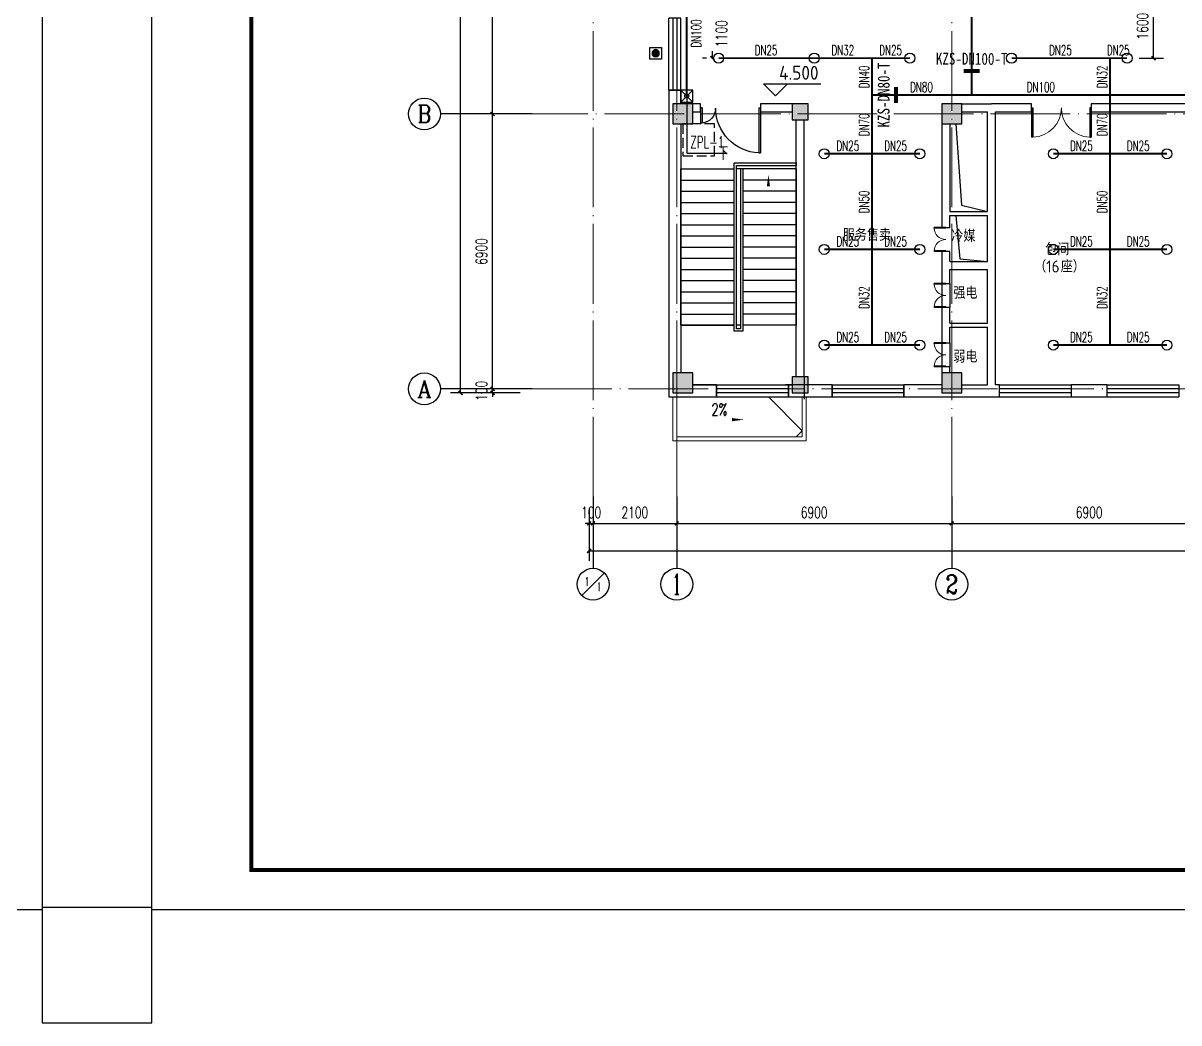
# Model space of a CAD drawing. Extents: x 1475400 to 1714963, y -629303 to -315532.
# Drawn here: x 1585059 to 1614060, y -478917 to -453828 of the extents above; entities that cross this region are included whole.
import ezdxf
from ezdxf.enums import TextEntityAlignment as Align

# ---------------------------------------------------------------- set-up
doc = ezdxf.new("R2010")
doc.units = 0
doc.header["$LTSCALE"] = 1000
doc.linetypes.add('DASH', pattern=[0.35, 0.25, -0.1])
doc.linetypes.add('DOTE', pattern=[2.42, 2, -0.2, 0.02, -0.2])
for name, color, linetype in [('A-ANNO-AXIS', 102, 'Continuous'), ('A-ANNO-DIMS', 3, 'Continuous'), ('A-ANNO-IDEN', 3, 'Continuous'), ('A-ANNO-IDEN-LEVL', 3, 'Continuous'), ('A-ANNO-TXT', 7, 'Continuous'), ('A-FLOR-STRS', 140, 'Continuous'), ('AXIS', 3, 'Continuous'), ('AXIS_TEXT', 7, 'Continuous'), ('BTTK', 7, 'Continuous'), ('COLUMN', 255, 'Continuous'), ('DOOR_FIRE', 4, 'Continuous'), ('P-ANNO-DIMS', 4, 'Continuous'), ('P-SPRN-IDEN', 4, 'Continuous'), ('P-SPRN-NAZL', 3, 'Continuous'), ('P-SPRN-PIPE', 6, 'Continuous'), ('P-SPRN-VPIP', 161, 'Continuous'), ('PUB_DIM', 3, 'Continuous'), ('PUB_HATCH', 8, 'Continuous'), ('PUB_TEXT', 7, 'Continuous'), ('PUB_TITLE', 4, 'Continuous'), ('WALL', 2, 'Continuous'), ('WINDOW', 4, 'Continuous'), ('建筑底图', 7, 'Continuous'), ('抗震支吊架', 2, 'Continuous'), ('水', 5, 'Continuous'), ('防火分区', 255, 'Continuous')]:
    doc.layers.add(name, color=color, linetype=linetype)
doc.layers.add('DOTE', color=8, linetype='DOTE', lineweight=9)
doc.layers.add('悬挑板', color=9, linetype='Continuous', lineweight=18)
doc.layers.add('定位矩形', color=6, linetype='Continuous', plot=False)
doc.styles.add('_TCH_AXIS', font='COMPLEX', dxfattribs={"bigfont": 'GBCBIG'})
doc.styles.add('_TCH_DIM', font='SIMPLEX', dxfattribs={"bigfont": 'GBCBIG'})
doc.styles.add('_TWT_PIPEDN', font='SIMPLEX', dxfattribs={"width": 0.8, "height": 2.5, "bigfont": 'HZTXT'})
doc.styles.add('_TWT_SERIAL', font='COMPLEX', dxfattribs={"width": 0.8, "height": 3, "bigfont": 'HZTXT'})
doc.styles.add('A_DIM', font='SIMPLEX', dxfattribs={"width": 0.7, "bigfont": 'HZ'})
doc.styles.add('A_DIM_T3', font='SIMPLEX', dxfattribs={"width": 0.7, "bigfont": 'HZ'})
doc.styles.add('COMPLEX', font='COMPLEX')
doc.styles.add('HZ(TK)', font='geniso.shx', dxfattribs={"width": 0.9, "bigfont": 'hztxt.shx'})
doc.styles.add('kzcad', font='', dxfattribs={"width": 0.8})
doc.styles.get("Standard").update_dxf_attribs({"font": 'geniso.shx', "bigfont": 'hztxt.shx'})
doc.styles.get('kzcad').set_extended_font_data('SimSun')
doc.dimstyles.new('_TCH_ARCH&&100', dxfattribs={"dimtxt": 280, "dimasz": 100, "dimexe": 250, "dimexo": 300, "dimgap": 135, "dimtad": 1, "dimdec": 0, "dimzin": 0, "dimdsep": 46, "dimtxsty": 'A_DIM_T3', "dimblk": 'ARCHTICK', "dimcen": 0.09, "dimclrt": 7, "dimazin": 2, "dimtfac": 1, "dimtdec": 0, "dimtix": 1, "dimtmove": 2, "dimatfit": 3, "dimfxl": 150, "dimtolj": 1, "dimtzin": 0, "dimarcsym": 0})
doc.dimstyles.new('_TWT_ARCH&&100', dxfattribs={"dimtxt": 280, "dimasz": 100, "dimexe": 250, "dimexo": 300, "dimgap": 135, "dimtad": 1, "dimdec": 0, "dimzin": 0, "dimdsep": 46, "dimtxsty": 'A_DIM_T3', "dimblk": 'ARCHTICK', "dimcen": 0.09, "dimclrt": 7, "dimazin": 2, "dimtfac": 1, "dimtdec": 0, "dimtix": 1, "dimtmove": 2, "dimatfit": 3, "dimfxl": 1, "dimtolj": 1, "dimtzin": 0, "dimarcsym": 0})

# ---------------------------------------------------------------- blocks, each defined once
blk = doc.blocks.new('vhtemplate_2019年新竖式图框_A1')
at = {"layer": 'PUB_TITLE', "color": 7}
blk.add_lwpolyline([(0, 594), (841, 594), (841, 0), (0, 0)], close=True, dxfattribs=at)
at = {"layer": 'PUB_TITLE', "const_width": 1}
blk.add_lwpolyline([(25, 10), (831, 10), (831, 584), (25, 584)], close=True, dxfattribs=at)
at = {"layer": 'BTTK', "color": 4, "style": 'HZ(TK)', "width": 0.9}
for tag, p in [('合作单位_001', (795.83, 509.44)), ('建设单位_001', (795.85, 207.44)), ('工程名称_001', (795.62, 174.44)), ('子项名称_001', (805.71, 157.94)), ('图纸名称_001', (795.45, 138.94))]:
    blk.add_attdef(tag, p, '', height=3.5, dxfattribs=at)
for tag, p in [('注册证书号', (808.5, 279)), ('注册印章号', (808.5, 271)), ('设计号', (806, 193)), ('图别', (789.75, 34)), ('图号', (822.25, 34)), ('版本号', (789.75, 26)), ('日期', (822.25, 26))]:
    blk.add_attdef(tag, text='', height=3.5, dxfattribs=at).set_placement(p, align=Align.MIDDLE)
blk = doc.blocks.new('A$C2CDD3BEF')
at = {"layer": '防火分区'}
h = blk.add_hatch(color=6, dxfattribs=at)
h.dxf.hatch_style = 1
edge = h.paths.add_edge_path()
edge.add_arc((460, 446), 282, 0, 360)
at = {"layer": '防火分区', "color": 6}
blk.add_lwpolyline([(0, 0), (900, 0), (900, 900), (0, 900)], close=True, dxfattribs=at)
blk.add_circle((460, 446), 282, dxfattribs=at)
blk = doc.blocks.new('_ArchTick')
at = {"color": 0, "linetype": 'ByBlock', "const_width": 0.4}
blk.add_lwpolyline([(-0.5, -0.5), (0.5, 0.5)], dxfattribs=at)
blk = doc.blocks.new('*D220')
at = {"layer": 'A-ANNO-AXIS', "color": 0, "lineweight": -2, "transparency": 16777216}
for p, q in [((861232, -345910), (859489, -345910)), ((859739, -380910), (859739, -345910)), ((861232, -380910), (859489, -380910))]:
    blk.add_line(p, q, dxfattribs=at)
at = {"layer": 'Defpoints', "color": 0, "transparency": 16777216}
for p in [(859739, -345910), (861532, -345910), (861532, -380910)]:
    blk.add_point(p, dxfattribs=at)
at = {"layer": 'A-ANNO-AXIS', "color": 0, "lineweight": -2, "transparency": 16777216, "xscale": 100, "yscale": 100, "zscale": 100}
for p, rotation in [((859739, -345910), 90), ((859739, -380910), 270)]:
    blk.add_blockref('_ArchTick', p, dxfattribs=dict(at, rotation=rotation))
at = {"layer": 'A-ANNO-AXIS', "color": 7, "transparency": 16777216, "insert": (859464, -363410), "char_height": 280, "attachment_point": 5, "rotation": 90, "style": 'A_DIM_T3'}
blk.add_mtext('\\A1;35000', dxfattribs=at)
blk = doc.blocks.new('*D221')
at = {"layer": 'A-ANNO-AXIS', "color": 0, "lineweight": -2, "transparency": 16777216}
for p, q in [((860539, -380810), (860539, -380710)), ((861232, -380810), (860289, -380810)), ((861232, -380910), (860289, -380910)), ((860539, -380910), (860539, -380810)), ((860539, -380910), (860539, -381010))]:
    blk.add_line(p, q, dxfattribs=at)
at = {"layer": 'Defpoints', "color": 0, "transparency": 16777216}
for p in [(860539, -380810), (861532, -380810), (861532, -380910)]:
    blk.add_point(p, dxfattribs=at)
at = {"layer": 'A-ANNO-AXIS', "color": 0, "lineweight": -2, "transparency": 16777216, "xscale": 100, "yscale": 100, "zscale": 100}
for p, rotation in [((860539, -380810), 270), ((860539, -380910), 90)]:
    blk.add_blockref('_ArchTick', p, dxfattribs=dict(at, rotation=rotation))
at = {"layer": 'A-ANNO-AXIS', "color": 7, "transparency": 16777216, "insert": (860264, -380860), "char_height": 280, "attachment_point": 5, "rotation": 90, "style": 'A_DIM_T3'}
blk.add_mtext('\\A1;100', dxfattribs=at)
blk = doc.blocks.new('*D222')
at = {"layer": 'A-ANNO-AXIS', "color": 0, "lineweight": -2, "transparency": 16777216}
for p, q in [((861232, -373910), (860289, -373910)), ((860539, -380810), (860539, -373910)), ((861232, -380810), (860289, -380810))]:
    blk.add_line(p, q, dxfattribs=at)
at = {"layer": 'Defpoints', "color": 0, "transparency": 16777216}
for p in [(860539, -373910), (861532, -373910), (861532, -380810)]:
    blk.add_point(p, dxfattribs=at)
at = {"layer": 'A-ANNO-AXIS', "color": 0, "lineweight": -2, "transparency": 16777216, "xscale": 100, "yscale": 100, "zscale": 100}
for p, rotation in [((860539, -373910), 90), ((860539, -380810), 270)]:
    blk.add_blockref('_ArchTick', p, dxfattribs=dict(at, rotation=rotation))
at = {"layer": 'A-ANNO-AXIS', "color": 7, "transparency": 16777216, "insert": (860264, -377360), "char_height": 280, "attachment_point": 5, "rotation": 90, "style": 'A_DIM_T3'}
blk.add_mtext('\\A1;6900', dxfattribs=at)
blk = doc.blocks.new('*D223')
at = {"layer": 'A-ANNO-AXIS', "color": 0, "lineweight": -2, "transparency": 16777216}
for p, q in [((861232, -367010), (860289, -367010)), ((860539, -373910), (860539, -367010)), ((861232, -373910), (860289, -373910))]:
    blk.add_line(p, q, dxfattribs=at)
at = {"layer": 'Defpoints', "color": 0, "transparency": 16777216}
for p in [(860539, -367010), (861532, -367010), (861532, -373910)]:
    blk.add_point(p, dxfattribs=at)
at = {"layer": 'A-ANNO-AXIS', "color": 0, "lineweight": -2, "transparency": 16777216, "xscale": 100, "yscale": 100, "zscale": 100}
for p, rotation in [((860539, -367010), 90), ((860539, -373910), 270)]:
    blk.add_blockref('_ArchTick', p, dxfattribs=dict(at, rotation=rotation))
at = {"layer": 'A-ANNO-AXIS', "color": 7, "transparency": 16777216, "insert": (860264, -370460), "char_height": 280, "attachment_point": 5, "rotation": 90, "style": 'A_DIM_T3'}
blk.add_mtext('\\A1;6900', dxfattribs=at)
blk = doc.blocks.new('*D236')
at = {"layer": 'A-ANNO-DIMS', "color": 0, "lineweight": -2, "transparency": 16777216}
for p, q in [((862963, -383811), (862963, -384435)), ((863063, -383811), (863063, -384435)), ((862963, -384185), (862863, -384185)), ((862963, -384185), (863063, -384185)), ((863063, -384185), (863163, -384185))]:
    blk.add_line(p, q, dxfattribs=at)
at = {"layer": 'Defpoints', "color": 0, "transparency": 16777216}
for p in [(862963, -383511), (863063, -383511), (863063, -384185)]:
    blk.add_point(p, dxfattribs=at)
at = {"layer": 'A-ANNO-DIMS', "color": 0, "lineweight": -2, "transparency": 16777216, "xscale": 100, "yscale": 100, "zscale": 100}
blk.add_blockref('_ArchTick', (862963, -384185), dxfattribs=at)
at = {"layer": 'A-ANNO-DIMS', "color": 0, "lineweight": -2, "transparency": 16777216, "xscale": 100, "yscale": 100, "zscale": 100, "rotation": 180}
blk.add_blockref('_ArchTick', (863063, -384185), dxfattribs=at)
at = {"layer": 'A-ANNO-DIMS', "color": 7, "transparency": 16777216, "insert": (863013, -383910), "char_height": 280, "attachment_point": 5, "style": 'A_DIM_T3'}
blk.add_mtext('\\A1;100', dxfattribs=at)
blk = doc.blocks.new('*D237')
at = {"layer": 'A-ANNO-DIMS', "color": 0, "lineweight": -2, "transparency": 16777216}
for p, q in [((863063, -383811), (863063, -384435)), ((865163, -383811), (865163, -384435)), ((863063, -384185), (865163, -384185))]:
    blk.add_line(p, q, dxfattribs=at)
at = {"layer": 'Defpoints', "color": 0, "transparency": 16777216}
for p in [(863063, -383511), (865163, -383511), (865163, -384185)]:
    blk.add_point(p, dxfattribs=at)
at = {"layer": 'A-ANNO-DIMS', "color": 0, "lineweight": -2, "transparency": 16777216, "xscale": 100, "yscale": 100, "zscale": 100, "rotation": 180}
blk.add_blockref('_ArchTick', (863063, -384185), dxfattribs=at)
at = {"layer": 'A-ANNO-DIMS', "color": 0, "lineweight": -2, "transparency": 16777216, "xscale": 100, "yscale": 100, "zscale": 100}
blk.add_blockref('_ArchTick', (865163, -384185), dxfattribs=at)
at = {"layer": 'A-ANNO-DIMS', "color": 7, "transparency": 16777216, "insert": (864113, -383910), "char_height": 280, "attachment_point": 5, "style": 'A_DIM_T3'}
blk.add_mtext('\\A1;2100', dxfattribs=at)
blk = doc.blocks.new('*D238')
at = {"layer": 'A-ANNO-DIMS', "color": 0, "lineweight": -2, "transparency": 16777216}
for p, q in [((865163, -383811), (865163, -384435)), ((872063, -383811), (872063, -384435)), ((865163, -384185), (872063, -384185))]:
    blk.add_line(p, q, dxfattribs=at)
at = {"layer": 'Defpoints', "color": 0, "transparency": 16777216}
for p in [(865163, -383511), (872063, -383511), (872063, -384185)]:
    blk.add_point(p, dxfattribs=at)
at = {"layer": 'A-ANNO-DIMS', "color": 0, "lineweight": -2, "transparency": 16777216, "xscale": 100, "yscale": 100, "zscale": 100, "rotation": 180}
blk.add_blockref('_ArchTick', (865163, -384185), dxfattribs=at)
at = {"layer": 'A-ANNO-DIMS', "color": 0, "lineweight": -2, "transparency": 16777216, "xscale": 100, "yscale": 100, "zscale": 100}
blk.add_blockref('_ArchTick', (872063, -384185), dxfattribs=at)
at = {"layer": 'A-ANNO-DIMS', "color": 7, "transparency": 16777216, "insert": (868613, -383910), "char_height": 280, "attachment_point": 5, "style": 'A_DIM_T3'}
blk.add_mtext('\\A1;6900', dxfattribs=at)
blk = doc.blocks.new('*D239')
at = {"layer": 'A-ANNO-DIMS', "color": 0, "lineweight": -2, "transparency": 16777216}
for p, q in [((872063, -383811), (872063, -384435)), ((878963, -383811), (878963, -384435)), ((872063, -384185), (878963, -384185))]:
    blk.add_line(p, q, dxfattribs=at)
at = {"layer": 'Defpoints', "color": 0, "transparency": 16777216}
for p in [(872063, -383511), (878963, -383511), (878963, -384185)]:
    blk.add_point(p, dxfattribs=at)
at = {"layer": 'A-ANNO-DIMS', "color": 0, "lineweight": -2, "transparency": 16777216, "xscale": 100, "yscale": 100, "zscale": 100, "rotation": 180}
blk.add_blockref('_ArchTick', (872063, -384185), dxfattribs=at)
at = {"layer": 'A-ANNO-DIMS', "color": 0, "lineweight": -2, "transparency": 16777216, "xscale": 100, "yscale": 100, "zscale": 100}
blk.add_blockref('_ArchTick', (878963, -384185), dxfattribs=at)
at = {"layer": 'A-ANNO-DIMS', "color": 7, "transparency": 16777216, "insert": (875513, -383910), "char_height": 280, "attachment_point": 5, "style": 'A_DIM_T3'}
blk.add_mtext('\\A1;6900', dxfattribs=at)
blk = doc.blocks.new('*D252')
at = {"layer": 'Defpoints', "color": 0, "transparency": 16777216}
for p in [(862963, -383511), (899763, -383511), (899763, -384876)]:
    blk.add_point(p, dxfattribs=at)
at = {"layer": 'PUB_DIM', "color": 0, "lineweight": -2, "transparency": 16777216}
for p, q in [((862963, -383811), (862963, -385126)), ((899763, -383811), (899763, -385126)), ((862963, -384876), (899763, -384876))]:
    blk.add_line(p, q, dxfattribs=at)
at = {"layer": 'PUB_DIM', "color": 0, "lineweight": -2, "transparency": 16777216, "xscale": 100, "yscale": 100, "zscale": 100, "rotation": 180}
blk.add_blockref('_ArchTick', (862963, -384876), dxfattribs=at)
at = {"layer": 'PUB_DIM', "color": 0, "lineweight": -2, "transparency": 16777216, "xscale": 100, "yscale": 100, "zscale": 100}
blk.add_blockref('_ArchTick', (899763, -384876), dxfattribs=at)
at = {"layer": 'PUB_DIM', "color": 7, "transparency": 16777216, "insert": (881363, -384601), "char_height": 280, "attachment_point": 5, "style": 'A_DIM_T3'}
blk.add_mtext('\\A1;36800', dxfattribs=at)
blk = doc.blocks.new('$DorLib2D$00000225')
at = {"color": 0}
for p, q in [((0.475, -0.001), (0.475, 0.752)), ((0.475, 0.752), (0.5, 0.752)), ((0.5, -0.001), (0.5, 0.752)), ((-0.5, 0), (-0.5, 0.252)), ((-0.475, 0.252), (-0.5, 0.252)), ((-0.475, 0), (-0.475, 0.252)), ((-0.475, 0), (-0.5, 0)), ((0.475, -0.001), (0.5, -0.001))]:
    blk.add_line(p, q, dxfattribs=at)
for centre, radius, start, end in [((0.505, -0.002), 0.755, 92.2493, 179.7238), ((-0.501, 0.003), 0.251, 359.7899, 84.0974)]:
    blk.add_arc(centre, radius, start, end, dxfattribs=at)
blk = doc.blocks.new('$DorLib2D$00000002')
for p, q in [((-0.5, 0), (-0.5, 0.4875)), ((-0.475, 0.4875), (-0.5, 0.4875)), ((-0.475, 0), (-0.475, 0.4875)), ((0.475, 0), (0.475, 0.4875)), ((0.475, 0.4875), (0.5, 0.4875)), ((0.5, 0), (0.5, 0.4875)), ((-0.5, 0), (-0.475, 0)), ((0.5, 0), (0.475, 0))]:
    blk.add_line(p, q)
at = {"lineweight": 13}
for centre, start, end in [((-0.4875, 0), 0, 88.53072), ((0.4875, 0), 91.46928, 180)]:
    blk.add_arc(centre, 0.4875, start, end, dxfattribs=at)
blk = doc.blocks.new('$WINLIB2D$00000001')
at = {"color": 0}
for points in [[(-0.5, 0.5), (-0.5, -0.5)], [(-0.5, 0.5), (0.5, 0.5)], [(0.5, -0.5), (0.5, 0.5)], [(0.5, 0.167), (-0.5, 0.167)], [(0.5, -0.167), (-0.5, -0.167)], [(-0.5, -0.5), (0.5, -0.5)]]:
    blk.add_lwpolyline(points, dxfattribs=at)
blk = doc.blocks.new('_AXISO')
blk.add_circle((0, 0), 0.5)
at = {"layer": 'AXIS_TEXT', "style": 'COMPLEX', "width": 1.041667}
blk.add_attdef('A', text='', height=0.56, dxfattribs=at).set_placement((-0.25, -0.28), (0.25, -0.28), align=Align.FIT)
blk = doc.blocks.new('$TwtSys$00000125')
blk.add_circle((0, 0, 0), 1)
blk = doc.blocks.new('*D433')
at = {"layer": 'Defpoints', "color": 0, "transparency": 16777216}
for p in [(1602355, -453608), (1602510, -453608), (1602510, -454708)]:
    blk.add_point(p, dxfattribs=at)
at = {"layer": 'P-ANNO-DIMS', "color": 0, "lineweight": -2, "transparency": 16777216}
for p, q in [((1602210, -453608), (1602105, -453608)), ((1602355, -453608), (1602355, -453650)), ((1602210, -454708), (1602105, -454708)), ((1602355, -454708), (1602355, -454536))]:
    blk.add_line(p, q, dxfattribs=at)
at = {"layer": 'P-ANNO-DIMS', "color": 0, "lineweight": -2, "transparency": 16777216, "xscale": 100, "yscale": 100, "zscale": 100}
for p, rotation in [((1602355, -453608), 90), ((1602355, -454708), 270)]:
    blk.add_blockref('_ArchTick', p, dxfattribs=dict(at, rotation=rotation))
at = {"layer": 'P-ANNO-DIMS', "color": 7, "transparency": 16777216, "insert": (1602585, -454093), "char_height": 280, "attachment_point": 5, "rotation": 90, "style": 'A_DIM_T3'}
blk.add_mtext('\\A1;1100', dxfattribs=at)
blk = doc.blocks.new('*D458')
at = {"layer": 'Defpoints', "color": 0, "transparency": 16777216}
for p in [(1612760, -453108), (1613425, -453108), (1612760, -454708)]:
    blk.add_point(p, dxfattribs=at)
at = {"layer": 'P-ANNO-DIMS', "color": 0, "lineweight": -2, "transparency": 16777216}
for p, q in [((1613060, -453108), (1613675, -453108)), ((1613425, -454708), (1613425, -453108)), ((1613060, -454708), (1613675, -454708))]:
    blk.add_line(p, q, dxfattribs=at)
at = {"layer": 'P-ANNO-DIMS', "color": 0, "lineweight": -2, "transparency": 16777216, "xscale": 100, "yscale": 100, "zscale": 100}
for p, rotation in [((1613425, -453108), 90), ((1613425, -454708), 270)]:
    blk.add_blockref('_ArchTick', p, dxfattribs=dict(at, rotation=rotation))
at = {"layer": 'P-ANNO-DIMS', "color": 7, "transparency": 16777216, "insert": (1613150, -453908), "char_height": 280, "attachment_point": 5, "rotation": 90, "style": 'A_DIM_T3'}
blk.add_mtext('\\A1;1600', dxfattribs=at)
blk = doc.blocks.new('sdfcsf')
at = {"layer": 'PUB_HATCH'}
for points in [[(865563.1, -374160.3), (865563.1, -373660.3), (865063.1, -373660.3), (865063.1, -374160.3)], [(868463.1, -374060.3), (868463.1, -373660.3), (868063.1, -373660.3), (868063.1, -374060.3)], [(872313.1, -374160.3), (872313.1, -373660.3), (871813.1, -373660.3), (871813.1, -374160.3)], [(865563.1, -380910.3), (865563.1, -380410.3), (865063.1, -380410.3), (865063.1, -380910.3)], [(872313.1, -380910.3), (872313.1, -380410.3), (871813.1, -380410.3), (871813.1, -380910.3)], [(868463.1, -380910.3), (868463.1, -380510.3), (868063.1, -380510.3), (868063.1, -380910.3)]]:
    blk.add_hatch(color=256, dxfattribs=at).paths.add_polyline_path(points)
for p, q in [((868313.1, -381860.3), (867463.1, -381010.3)), ((868163.1, -382010.3), (868313.1, -381860.3))]:
    blk.add_line(p, q)
at = {"linetype": 'DASH'}
blk.add_lwpolyline([(865313.3, -374960.4), (866113.3, -374960.4), (866113.3, -374160.4), (865313.3, -374160.4), (865313.3, -374960.4)], dxfattribs=at)
for points in [[(872163.1, -374160.3), (872311.7, -376197.9), (872963.1, -376360.3)], [(872163.1, -376460.3), (872263.8, -377549.4), (872963.1, -377610.3)]]:
    blk.add_lwpolyline(points)
at = {"layer": 'A-ANNO-IDEN'}
blk.add_lwpolyline([(865963.1, -375150.3, 0, 0, 0), (865963.1, -379960.3, 0, 0, 0), (867463.1, -379960.3, 0, 0, 0), (867463.1, -375430.3, 0, 80, 0), (867463.1, -375730.3, 0, 0, 0)], format="xyseb", dxfattribs=at)
at = {"layer": 'A-ANNO-IDEN-LEVL'}
for p, q in [((867643.6, -373457.2), (867343.6, -373157.2)), ((867343.6, -373157.2), (868777.6, -373157.2)), ((867643.6, -373457.2), (867943.6, -373157.2))]:
    blk.add_line(p, q, dxfattribs=at)
at = {"layer": 'A-FLOR-STRS'}
for p, q in [((866603.1, -379360.3), (866603.1, -375140.3)), ((866603.1, -375140.3), (868163.1, -375140.3)), ((866663.1, -379300.3), (866663.1, -375200.3)), ((866663.1, -375200.3), (868163.1, -375200.3)), ((868163.1, -375140.3), (868163.1, -375200.3)), ((865263.1, -379210.3), (865263.1, -375290.3)), ((865263.1, -375290.3), (866603.1, -375290.3)), ((865263.1, -375570.3), (866603.1, -375570.3)), ((866663.1, -379210.3), (866663.1, -375290.3)), ((866763.1, -375290.3), (866663.1, -375290.3)), ((866763.1, -375290.3), (866763.1, -379210.3)), ((866823.1, -375290.3), (866763.1, -375290.3)), ((866763.1, -375290.3), (866763.1, -379300.3)), ((866823.1, -375290.3), (866763.1, -375290.3)), ((868163.1, -375290.3), (866823.1, -375290.3)), ((866823.1, -375290.3), (866823.1, -379360.3)), ((868163.1, -375570.3), (866823.1, -375570.3)), ((868163.1, -375290.3), (868163.1, -379210.3)), ((865263.1, -375850.3), (866603.1, -375850.3)), ((868163.1, -375850.3), (866823.1, -375850.3)), ((865263.1, -376130.3), (866603.1, -376130.3)), ((868163.1, -376130.3), (866823.1, -376130.3)), ((865263.1, -376410.3), (866603.1, -376410.3)), ((868163.1, -376410.3), (866823.1, -376410.3)), ((865263.1, -376690.3), (866603.1, -376690.3)), ((868163.1, -376690.3), (866823.1, -376690.3)), ((865263.1, -376970.3), (866603.1, -376970.3)), ((868163.1, -376970.3), (866823.1, -376970.3)), ((865263.1, -377250.3), (866603.1, -377250.3)), ((868163.1, -377250.3), (866823.1, -377250.3)), ((865263.1, -377530.3), (866603.1, -377530.3)), ((868163.1, -377530.3), (866823.1, -377530.3)), ((865263.1, -377810.3), (866603.1, -377810.3)), ((868163.1, -377810.3), (866823.1, -377810.3)), ((865263.1, -378090.3), (866603.1, -378090.3)), ((868163.1, -378090.3), (866823.1, -378090.3)), ((865263.1, -378370.3), (866603.1, -378370.3)), ((868163.1, -378370.3), (866823.1, -378370.3)), ((865263.1, -378650.3), (866603.1, -378650.3)), ((868163.1, -378650.3), (866823.1, -378650.3)), ((865263.1, -378930.3), (866603.1, -378930.3)), ((868163.1, -378930.3), (866823.1, -378930.3)), ((865263.1, -379210.3), (866603.1, -379210.3)), ((865263.1, -379210.3), (865263.1, -380410.3)), ((866603.1, -379210.3), (865263.1, -379210.3)), ((866763.1, -379210.3), (866663.1, -379210.3)), ((866763.1, -379300.3), (866663.1, -379300.3)), ((868163.1, -379210.3), (866823.1, -379210.3)), ((868163.1, -379210.3), (866823.1, -379210.3)), ((868163.1, -380510.3), (868163.1, -379210.3)), ((866823.1, -379360.3), (866603.1, -379360.3)), ((865563.1, -380710.3), (868063.1, -380710.3))]:
    blk.add_line(p, q, dxfattribs=at)
at = {"layer": 'AXIS'}
for p, q in [((861532, -373910.3), (859232, -373910.3)), ((861532, -380810.3), (859232, -380810.3)), ((863063.1, -383511.1), (863063.1, -385311.1)), ((865163.1, -383511.1), (865163.1, -385311.1)), ((872063.1, -383511.1), (872063.1, -385311.1)), ((862780.3, -385993.9), (863346, -385428.2))]:
    blk.add_line(p, q, dxfattribs=at)
blk.add_circle((863063.1, -385711.1), 400, dxfattribs=at)
at = {"layer": 'COLUMN'}
for p, q in [((865563.1, -373660.3), (865063.1, -373660.3)), ((865063.1, -373660.3), (865063.1, -374160.3)), ((865563.1, -374160.3), (865563.1, -373660.3)), ((868463.1, -373660.3), (868063.1, -373660.3)), ((868063.1, -373660.3), (868063.1, -374060.3)), ((868463.1, -374060.3), (868463.1, -373660.3)), ((872313.1, -373660.3), (871813.1, -373660.3)), ((871813.1, -373660.3), (871813.1, -374160.3)), ((872313.1, -374160.3), (872313.1, -373660.3)), ((868063.1, -374060.3), (868463.1, -374060.3)), ((865063.1, -374160.3), (865563.1, -374160.3)), ((871813.1, -374160.3), (872313.1, -374160.3)), ((865563.1, -380410.3), (865063.1, -380410.3)), ((865063.1, -380410.3), (865063.1, -380910.3)), ((865563.1, -380910.3), (865563.1, -380410.3)), ((872313.1, -380410.3), (871813.1, -380410.3)), ((871813.1, -380410.3), (871813.1, -380910.3)), ((872313.1, -380910.3), (872313.1, -380410.3)), ((868463.1, -380510.3), (868063.1, -380510.3)), ((868063.1, -380510.3), (868063.1, -380910.3)), ((868463.1, -380910.3), (868463.1, -380510.3)), ((865063.1, -380910.3), (865563.1, -380910.3)), ((868063.1, -380910.3), (868463.1, -380910.3)), ((871813.1, -380910.3), (872313.1, -380910.3))]:
    blk.add_line(p, q, dxfattribs=at)
at = {"layer": 'DOOR_FIRE'}
for p, q in [((871813.1, -378163.8), (871813.1, -378763.8)), ((872013.1, -378163.8), (872013.1, -378763.8)), ((871813.1, -379656.9), (871813.1, -380256.9)), ((872013.1, -379656.9), (872013.1, -380256.9))]:
    blk.add_line(p, q, dxfattribs=at)
at = {"layer": 'DOTE'}
for p, q in [((863063.1, -383511.1), (863063.1, -343309.6)), ((865163.1, -383511.1), (865163.1, -343309.6)), ((872063.1, -383511.1), (872063.1, -343309.6)), ((860932, -373910.3), (901663.1, -373910.3)), ((861532, -380810.3), (901663.1, -380810.3))]:
    blk.add_line(p, q, dxfattribs=at)
at = {"layer": 'WALL'}
for p, q in [((865263.1, -373310.3), (864963.1, -373310.3)), ((864963.1, -373310.3), (864963.1, -373910.3)), ((865263.1, -373660.3), (865263.1, -373310.3)), ((865763.1, -373660.3), (865563.1, -373660.3)), ((865763.1, -373860.3), (865763.1, -373660.3)), ((868063.1, -373660.3), (867263.1, -373660.3)), ((867263.1, -373660.3), (867263.1, -373860.3)), ((872313.1, -373660.3), (873063.1, -373660.3)), ((874063.5, -373660.3), (873063.1, -373660.3)), ((874063.5, -373860.3), (874063.5, -373660.3)), ((878713.1, -373660.3), (875563.5, -373660.3)), ((875563.5, -373660.3), (875563.5, -373860.3)), ((864963.1, -373910.3), (864963.1, -381010.3)), ((865563.1, -373860.3), (865763.1, -373860.3)), ((867263.1, -373860.3), (868063.1, -373860.3)), ((868163.1, -380510.3), (868163.1, -374060.3)), ((868363.1, -380510.3), (868363.1, -374060.3)), ((872313.1, -373860.3), (872963.1, -373860.3)), ((872963.1, -376360.3), (872963.1, -373860.3)), ((873163.1, -376410.3), (873163.1, -373860.3)), ((873163.1, -373860.3), (874063.5, -373860.3)), ((875563.5, -373860.3), (878713.1, -373860.3)), ((865263.1, -374160.3), (865263.1, -380410.3)), ((871813.1, -374160.3), (871813.1, -376410.3)), ((872013.1, -374160.3), (872013.1, -376360.3)), ((871813.1, -376410.3), (871813.1, -376760.3)), ((872013.1, -376360.3), (872963.1, -376360.3)), ((873163.1, -377710.3), (873163.1, -376410.3)), ((872013.1, -376760.3), (872013.1, -376460.3)), ((872013.1, -376460.3), (872963.1, -376460.3)), ((872963.1, -377610.3), (872963.1, -376460.3)), ((871813.1, -376760.3), (872013.1, -376760.3)), ((872013.1, -377360.3), (871813.1, -377360.3)), ((871813.1, -377360.3), (871813.1, -377710.3)), ((872013.1, -377610.3), (872013.1, -377360.3)), ((871813.1, -377710.3), (871813.1, -378163.8)), ((872013.1, -377610.3), (872963.1, -377610.3)), ((872013.1, -378163.8), (872013.1, -377810.3)), ((872013.1, -377810.3), (872963.1, -377810.3)), ((872963.1, -379160.3), (872963.1, -377810.3)), ((873163.1, -379210.3), (873163.1, -377710.3)), ((871813.1, -378163.8), (872013.1, -378163.8)), ((872013.1, -378763.8), (871813.1, -378763.8)), ((871813.1, -378763.8), (871813.1, -379210.3)), ((872013.1, -379160.3), (872013.1, -378763.8)), ((871813.1, -379210.3), (871813.1, -379656.9)), ((872013.1, -379160.3), (872963.1, -379160.3)), ((872013.1, -379656.9), (872013.1, -379260.3)), ((872013.1, -379260.3), (872963.1, -379260.3)), ((872963.1, -380710.3), (872963.1, -379260.3)), ((873163.1, -380710.3), (873163.1, -379210.3)), ((871813.1, -379656.9), (872013.1, -379656.9)), ((872013.1, -380256.9), (871813.1, -380256.9)), ((871813.1, -380256.9), (871813.1, -380410.3)), ((872013.1, -380410.3), (872013.1, -380256.9)), ((866163.1, -380710.3), (865563.1, -380710.3)), ((866163.1, -381010.3), (866163.1, -380710.3)), ((868063.1, -380710.3), (867963.1, -380710.3)), ((867963.1, -380710.3), (867963.1, -381010.3)), ((869063.1, -380710.3), (868463.1, -380710.3)), ((869063.1, -381010.3), (869063.1, -380710.3)), ((871813.1, -380710.3), (870863.1, -380710.3)), ((870863.1, -380710.3), (870863.1, -381010.3)), ((872313.1, -380710.3), (872963.1, -380710.3)), ((873263.1, -380710.3), (873163.1, -380710.3)), ((873263.1, -381010.3), (873263.1, -380710.3)), ((875963.1, -380710.3), (875063.1, -380710.3)), ((875063.1, -380710.3), (875063.1, -381010.3)), ((875963.1, -381010.3), (875963.1, -380710.3)), ((864963.1, -381010.3), (866163.1, -381010.3)), ((867963.1, -381010.3), (868263.1, -381010.3)), ((868263.1, -381010.3), (869063.1, -381010.3)), ((870863.1, -381010.3), (872063.1, -381010.3)), ((872063.1, -381010.3), (873063.1, -381010.3)), ((873063.1, -381010.3), (873263.1, -381010.3)), ((875063.1, -381010.3), (875963.1, -381010.3))]:
    blk.add_line(p, q, dxfattribs=at)
at = {"layer": '悬挑板', "lineweight": 18}
blk.add_lwpolyline([(868413.1, -381010.3), (865063.1, -381010.3), (865063.1, -382110.3), (868413.1, -382110.3)], close=True, dxfattribs=at)
blk.add_lwpolyline([(865163.1, -381010.3), (865163.1, -382010.3), (868313.1, -382010.3), (868313.1, -381010.3)], dxfattribs=at)
at = {"layer": '水'}
blk.add_lwpolyline([(865603.1, -381581.3, 0, 0, 0), (866850.1, -381581.3, 0, 80, 0), (866550.1, -381581.3, 0, 0, 0)], format="xyseb", dxfattribs=at)
at = {"layer": 'AXIS'}
ref = blk.add_blockref('_AXISO', (858832, -373910.3), dxfattribs=dict(at, xscale=800, yscale=800, zscale=800))
ref.add_attrib('A', 'B', dxfattribs={"layer": 'AXIS_TEXT', "height": 435.3, "style": '_TCH_AXIS'}).set_placement((858655.9, -374128), (859008.2, -374128), align=Align.FIT)
ref = blk.add_blockref('_AXISO', (858832, -380810.3), dxfattribs=dict(at, xscale=800, yscale=800, zscale=800))
ref.add_attrib('A', 'A', dxfattribs={"layer": 'AXIS_TEXT', "height": 425.2, "style": '_TCH_AXIS'}).set_placement((858649.8, -381022.9), (859014.3, -381022.9), align=Align.FIT)
ref = blk.add_blockref('_AXISO', (865163.1, -385711.1), dxfattribs=dict(at, xscale=800, yscale=800, zscale=800))
ref.add_attrib('A', '1', dxfattribs={"layer": 'AXIS_TEXT', "height": 514.7, "style": '_TCH_AXIS'}).set_placement((865052.8, -385968.4), (865273.4, -385968.4), align=Align.FIT)
ref = blk.add_blockref('_AXISO', (872063.1, -385711.1), dxfattribs=dict(at, xscale=800, yscale=800, zscale=800))
ref.add_attrib('A', '2', dxfattribs={"layer": 'AXIS_TEXT', "height": 465.9, "style": '_TCH_AXIS'}).set_placement((871907.8, -385944), (872218.5, -385944), align=Align.FIT)
at = {"layer": 'DOOR_FIRE', "zscale": 200}
for name, p, xscale, yscale, rotation in [('$DorLib2D$00000225', (866513.1, -373760.3), -1500, 1500, 180), ('$DorLib2D$00000002', (871913.1, -377060.3), 600, 600, 90), ('$DorLib2D$00000002', (871913.1, -378463.8), -600, 600, 90), ('$DorLib2D$00000002', (871913.1, -379956.9), 600, 600, 90)]:
    blk.add_blockref(name, p, dxfattribs=dict(at, xscale=xscale, yscale=yscale, rotation=rotation))
at = {"layer": 'WINDOW'}
for name, p, xscale, yscale, zscale, rotation in [('$WINLIB2D$00000001', (865113.1, -372410.3), 1800, 300, -1800, 90), ('$DorLib2D$00000002', (874813.5, -373760.3), -1500, 1500, 1500, 180), ('$WINLIB2D$00000001', (874163.1, -380860.3), -1800, 300, 1800, 180), ('$WINLIB2D$00000001', (876863.1, -380860.3), -1800, 300, 1800, 180)]:
    blk.add_blockref(name, p, dxfattribs=dict(at, xscale=xscale, yscale=yscale, zscale=zscale, rotation=rotation))
at = {"layer": 'WINDOW', "xscale": 1800, "yscale": 300, "zscale": 1800}
for p in [(867063.1, -380860.3), (869963.1, -380860.3)]:
    blk.add_blockref('$WINLIB2D$00000001', p, dxfattribs=at)
at = {"layer": '防火分区', "xscale": -0.324, "yscale": 0.324, "zscale": 0.324}
blk.add_blockref('A$C2CDD3BEF', (864782.6, -372532.7), dxfattribs=at)
at = {"layer": 'A-ANNO-TXT', "color": 7}
blk.add_text('4.500', height=350, dxfattribs=at).set_placement((867732.3, -373052.2))
at = {"layer": 'A-ANNO-TXT', "color": 7, "style": 'A_DIM', "width": 0.7}
blk.add_text('下', height=337.6, dxfattribs=at).set_placement((866209.2, -375063.6))
at = {"layer": 'AXIS_TEXT', "color": 7, "style": '_TCH_AXIS'}
for p, p2 in [((862863.9, -385754.8), (862957.6, -385754.8)), ((863168.7, -385886), (863262.4, -385886))]:
    blk.add_text('1', height=218.6, dxfattribs=at).set_placement(p, p2, align=Align.FIT)
at = {"layer": 'PUB_TEXT'}
for s, height, p in [('服务售卖', 302.47, (869330.5, -377095.9)), ('冷媒', 302.47, (872053.5, -377120.5)), ('包间', 302.47, (874408.7, -377456.2)), ('（', 302.5, (874133.4, -377888.5)), ('16', 302.47, (874435.9, -377888.5)), ('座）', 302.47, (874798.8, -377888.5)), ('强电', 302.47, (872103, -378549.1)), ('弱电', 302.47, (872103, -380150.7))]:
    blk.add_text(s, height=height, dxfattribs=at).set_placement(p)
at = {"layer": 'PUB_TEXT', "color": 7, "style": '_TCH_DIM', "width": 0.705882}
blk.add_text('2%%%', height=297.5, dxfattribs=at).set_placement((866036.6, -381476.3))
at = {"layer": 'A-ANNO-AXIS'}
for p1, p2, distance, picture, middle in [((861532, -380910.3), (861532, -345910.3), 1792.8, '*D220', (859464.2, -363410.3)), ((861532, -373910.3), (861532, -367010.3), 992.8, '*D223', (860264.2, -370460.3)), ((861532, -380810.3), (861532, -373910.3), 992.8, '*D222', (860264.2, -377360.3)), ((861532, -380910.3), (861532, -380810.3), 992.8, '*D221', (860264.2, -380860.3))]:
    dim = blk.add_aligned_dim(p1=p1, p2=p2, distance=distance, dimstyle='_TCH_ARCH&&100', dxfattribs=at)
    dim.commit()
    dim.dimension.update_dxf_attribs({"geometry": picture, "text_midpoint": middle})
at = {"layer": 'A-ANNO-DIMS'}
for p1, p2, picture, middle in [((862963.1, -383511.1), (863063.1, -383511.1), '*D236', (863013.1, -383909.7)), ((863063.1, -383511.1), (865163.1, -383511.1), '*D237', (864113.1, -383909.7)), ((865163.1, -383511.1), (872063.1, -383511.1), '*D238', (868613.1, -383909.7)), ((872063.1, -383511.1), (878963.1, -383511.1), '*D239', (875513.1, -383909.7))]:
    dim = blk.add_aligned_dim(p1=p1, p2=p2, distance=-673.6, dimstyle='_TCH_ARCH&&100', dxfattribs=at)
    dim.commit()
    dim.dimension.update_dxf_attribs({"geometry": picture, "text_midpoint": middle})
at = {"layer": 'PUB_DIM'}
dim = blk.add_aligned_dim(p1=(862963.1, -383511.1), p2=(899763.1, -383511.1), distance=-1365.2, dimstyle='_TCH_ARCH&&100', dxfattribs=at)
dim.commit()
dim.dimension.update_dxf_attribs({"geometry": '*D252', "text_midpoint": (881363.1, -384601.3)})

msp = doc.modelspace()

# ---------------------------------------------------------------- linework, layer by layer
for p, q in [((1604660.5, -462708), (1604660.5, -463264.3)), ((1604760.5, -462908), (1604192.7, -462908))]:
    msp.add_line(p, q)
at = {"layer": 'P-SPRN-IDEN'}
for p, q in [((1601710.5, -455658), (1601710.5, -457089.4)), ((1601710.5, -457089.4), (1602725.5, -457089.4))]:
    msp.add_line(p, q, dxfattribs=at)
at = {"layer": 'P-SPRN-PIPE', "color": 2, "const_width": 50}
for points in [[(1608860.5, -455633), (1608860.5, -444958)], [(1608860.5, -455633), (1612335.5, -455633)], [(1612335.5, -455633), (1619910.5, -455633)]]:
    msp.add_lwpolyline(points, dxfattribs=at)
at = {"layer": 'P-SPRN-PIPE', "const_width": 50}
for points in [[(1601710.5, -455608), (1601710.5, -453234.9)], [(1602510.5, -454708), (1604910.5, -454708)], [(1604910.5, -454708), (1606360.5, -454708)], [(1606360.5, -454708), (1607310.5, -454708)], [(1606360.5, -455633), (1606360.5, -454708)], [(1609860.5, -454708), (1612335.5, -454708)], [(1612335.5, -455633), (1612335.5, -454708)], [(1612335.5, -454708), (1612760.5, -454708)], [(1606360.5, -457108), (1606360.5, -455633)], [(1608860.5, -455633), (1606360.5, -455633)], [(1612335.5, -457108), (1612335.5, -455633)], [(1606360.5, -457108), (1605160.5, -457108)], [(1607560.5, -457108), (1606360.5, -457108)], [(1606360.5, -459508), (1606360.5, -457108)], [(1612335.5, -457108), (1610910.5, -457108)], [(1613760.5, -457108), (1612335.5, -457108)], [(1612335.5, -459508), (1612335.5, -457108)], [(1606360.5, -459508), (1605160.5, -459508)], [(1607560.5, -459508), (1606360.5, -459508)], [(1606360.5, -461908), (1606360.5, -459508)], [(1612335.5, -459508), (1610910.5, -459508)], [(1613760.5, -459508), (1612335.5, -459508)], [(1612335.5, -461908), (1612335.5, -459508)], [(1606360.5, -461908), (1605160.5, -461908)], [(1607560.5, -461908), (1606360.5, -461908)], [(1612335.5, -461908), (1610910.5, -461908)], [(1613760.5, -461908), (1612335.5, -461908)]]:
    msp.add_lwpolyline(points, dxfattribs=at)
at = {"layer": 'P-SPRN-VPIP'}
msp.add_circle((1601710.5, -455658), 50, dxfattribs=at)
at = {"layer": '定位矩形', "color": 6}
for p, q in [((1601560.5, -455808), (1601860.5, -455508)), ((1601560.5, -455508), (1601860.5, -455808))]:
    msp.add_line(p, q, dxfattribs=at)
msp.add_lwpolyline([(1601560.5, -455808), (1601860.5, -455808), (1601860.5, -455508), (1601560.5, -455508)], close=True, dxfattribs=at)
at = {"layer": '定位矩形', "color": 1}
msp.add_lwpolyline([(1585534.3, -478916.6), (1588286.6, -478916.6), (1588286.6, -476020.8), (1585534.3, -476020.8)], close=True, dxfattribs=at)
at = {"layer": '抗震支吊架', "color": 2, "const_width": 100}
for points in [[(1608660.5, -455033), (1609060.5, -455033)], [(1606960.5, -455833), (1606960.5, -455433)]]:
    msp.add_lwpolyline(points, dxfattribs=at)

# ---------------------------------------------------------------- block references
at = {"xscale": 100.1, "yscale": 100.1, "zscale": 100.1}
for p in [(1501350.2, -476080.2), (1588286.6, -476080.2)]:
    msp.add_blockref('vhtemplate_2019年新竖式图框_A1', p, dxfattribs=at)
at = {"layer": 'P-SPRN-NAZL', "xscale": 125, "yscale": 125, "zscale": 125}
for p in [(1602510.5, -454708), (1604910.5, -454708), (1607310.5, -454708), (1609860.5, -454708), (1612760.5, -454708), (1605160.5, -457108), (1607560.5, -457108), (1610910.5, -457108), (1613760.5, -457108), (1605160.5, -459508), (1607560.5, -459508), (1610910.5, -459508), (1613760.5, -459508), (1605160.5, -461908), (1607560.5, -461908), (1610910.5, -461908), (1613760.5, -461908)]:
    msp.add_blockref('$TwtSys$00000125', p, dxfattribs=at)
at = {"layer": '建筑底图'}
msp.add_blockref('sdfcsf', (736297.3, -82197.6), dxfattribs=at)

# ---------------------------------------------------------------- texts
at = {"layer": 'P-SPRN-IDEN', "style": '_TWT_PIPEDN', "width": 0.64}
for s, p in [('DN100', (1602073, -454440.4)), ('DN70', (1606285.5, -456663.8)), ('DN70', (1612260.5, -456663.8))]:
    msp.add_text(s, height=250, rotation=90, dxfattribs=at).set_placement(p)
at = {"layer": 'P-SPRN-IDEN', "color": 251, "style": '_TWT_PIPEDN', "width": 0.64}
for s, p in [('DN25', (1603417.2, -454633)), ('DN32', (1605342.2, -454633)), ('DN25', (1606542.2, -454633)), ('DN25', (1610804.7, -454633)), ('DN25', (1612254.7, -454633))]:
    msp.add_text(s, height=250, dxfattribs=at).set_placement(p)
for s, rotation, p in [('DN40', 90, (1606285.5, -455463.8)), ('DN32', 90, (1612260.5, -455463.8)), ('DN25', 0.00001, (1605467.2, -457033)), ('DN25', 0.00001, (1606667.2, -457033)), ('DN25', 0.00001, (1611329.7, -457033)), ('DN25', 0.00001, (1612754.7, -457033)), ('DN50', 90, (1606285.5, -458601.3)), ('DN50', 90, (1612260.5, -458601.3)), ('DN25', 0.00001, (1605467.2, -459433)), ('DN25', 0.00001, (1606667.2, -459433)), ('DN25', 0.00001, (1611329.7, -459433)), ('DN25', 0.00001, (1612754.7, -459433)), ('DN32', 90, (1606285.5, -461001.3)), ('DN32', 90, (1612260.5, -461001.3)), ('DN25', 0.00001, (1605467.2, -461833)), ('DN25', 0.00001, (1606667.2, -461833)), ('DN25', 0.00001, (1611329.7, -461833)), ('DN25', 0.00001, (1612754.7, -461833))]:
    msp.add_text(s, height=250, rotation=rotation, dxfattribs=at).set_placement(p)
at = {"layer": 'P-SPRN-IDEN', "style": '_TWT_PIPEDN', "width": 0.64}
for s, p in [('DN80', (1607317.2, -455558)), ('DN100', (1610243.7, -455558))]:
    msp.add_text(s, height=250, dxfattribs=at).set_placement(p)
at = {"layer": 'P-SPRN-IDEN', "color": 7, "style": '_TWT_SERIAL', "width": 0.64}
msp.add_text('ZPL-1', height=300, dxfattribs=at).set_placement((1601796.9, -456969.4))
at = {"layer": '抗震支吊架', "color": 2, "style": 'kzcad', "width": 0.8}
for s, rotation, p in [('KZS-DN100-T', 359.88539, (1608860.5, -454873)), ('KZS-DN80-T', 89.88539, (1606800.5, -455633))]:
    msp.add_text(s, height=300, rotation=rotation, dxfattribs=at).set_placement(p, align=Align.CENTER)

# ---------------------------------------------------------------- dimensions: what is measured, and where the dimension line sits
at = {"layer": 'P-ANNO-DIMS'}
dim = msp.add_aligned_dim(p1=(1612760.5, -454708), p2=(1612760.5, -453108), distance=-664.4, dimstyle='_TWT_ARCH&&100', dxfattribs=at)
dim.commit()
dim.dimension.update_dxf_attribs({"geometry": '*D458', "text_midpoint": (1613149.9, -453908)})
dim = msp.add_linear_dim(base=(1602354.6, -453608), p1=(1602510.5, -454708), p2=(1602510.5, -453608), angle=90, dimstyle='_TWT_ARCH&&100', dxfattribs=at)
dim.commit()
dim.dimension.update_dxf_attribs({"geometry": '*D433', "text_midpoint": (1602585.1, -454093.4), "dimtype": 161})

doc.saveas('drawing.dxf')
